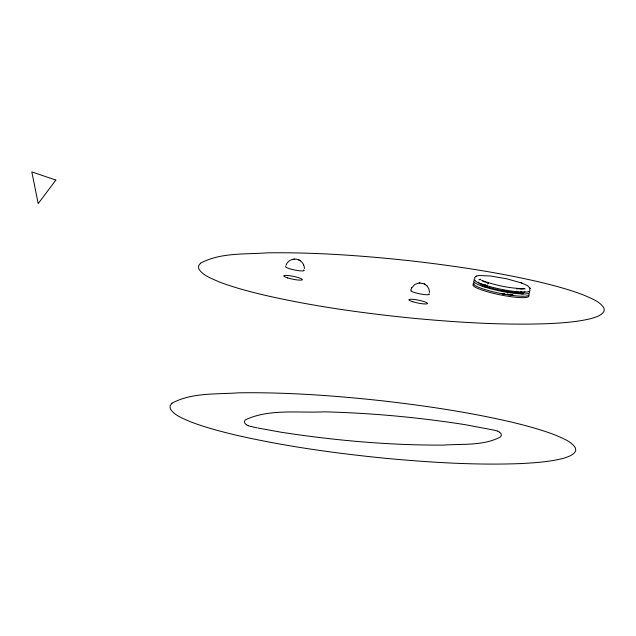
<?xml version="1.0" encoding="UTF-8"?>
<svg xmlns="http://www.w3.org/2000/svg" width="636" height="636" viewBox="0 0 636 636"><rect width="100%" height="100%" fill="white"/><g stroke="black" fill="none" stroke-linecap="round" stroke-linejoin="round"><path stroke-width="0.95" d="M503.76 293.578L503.752 294.126L505.922 294.468L512.998 294.961M503.036 293.45L503.012 293.999L503.752 294.126L504.014 293.57M502.289 293.594L503.012 293.999L503.243 293.435M502.4 293.49L501.55 293.45M482.319 286.224L482.692 284.387M485.642 284.888L484.083 284.856L483.71 286.701L486.826 286.764L487.2 284.92M523.484 292.131L523.11 293.967L519.636 292.783M502.384 291.065L502.392 290.358M410.975 289.587L411.508 288.235M503.211 291.216L503.1 290.342M285.962 265.315C287.623 260.267 293.88 257.652 298.658 259.83M504.102 291.375L512.012 292.107L511.678 292.449M504.992 291.534L505 290.986M411.691 287.885L414.918 284.403L419.124 282.94M411.476 288.299L411.723 287.83M504.682 293.88L504.483 294.245L504.467 293.419M505.874 291.678L505.652 290.938M506.741 291.813L506.336 290.97M474.567 277.566L476.229 276.143L478.995 275.531L490.133 275.952L506.359 278.703L521.409 282.909M507.608 291.948L507.846 291.582L506.964 290.986M508.45 292.067L508.546 291.606M507.743 294.134L507.321 294.667L507.234 294.094M509.285 292.178L509.19 291.614M508.45 294.222L508.005 294.746L507.894 294.182M510.104 292.274L510.398 291.924L509.786 291.606M510.899 292.369L511.217 292.019L510.318 291.582M513.165 292.584L518.976 292.337M512.123 294.738L511.05 294.762M514.556 292.679L514.651 292.218M512.68 294.77L512.147 294.826M515.208 292.711L515.303 292.25M515.836 292.735L515.931 292.274M516.432 292.743L516.527 292.282M516.996 292.743L517.084 292.282M517.521 292.735L517.998 292.393L517.617 292.274M518.022 292.711L518.507 292.369L518.109 292.25M476.229 276.143L475.545 276.509M481.993 280.492C495.476 285.365 509.81 288.434 524.175 288.665L516.456 288.847M522.601 288.847L524.167 288.712M419.458 282.909L424.292 283.887M293.888 259.106L294.365 259.075M419.052 282.948L420.054 282.893M520.312 288.927L521.997 288.879M482.183 284.61L482.931 284.856M504.261 291.002L502.512 290.684M257.795 427.996L280.389 432.098A130.142 19.907 11.5 0 0 283.036 432.52C336.054 440.581 389.685 445.343 443.34 445.105C462.165 443.721 483.026 446.075 500.23 437.083A129.816 19.859 11.5 0 0 500.572 436.725L500.747 436.503A102.253 15.646 11.5 0 0 501.327 434.921L501.128 434.086A59.681 9.127 11.5 0 0 500.659 433.291L500.087 432.679A33.541 5.136 11.5 0 0 499.355 432.09L499.3 432.051M256.944 427.813L253.343 427.034M252.842 426.915L252.659 426.875A24.518 3.752 11.5 0 1 251.602 426.629M251.196 426.525L248.573 425.842M497.225 430.977L494.188 430.198A24.518 3.752 11.5 0 0 493.131 429.952L465.409 424.721A130.142 19.907 11.5 0 0 462.762 424.299C416.938 417.224 370.661 412.995 324.312 411.834C298.435 413.154 269.751 408.535 245.568 419.736A129.808 19.859 11.5 0 0 245.218 420.102L245.043 420.324A102.261 15.646 11.5 0 0 244.47 421.907L244.661 422.741A59.704 9.135 11.5 0 0 245.13 423.528L245.711 424.148A33.557 5.136 11.5 0 0 246.434 424.729L246.49 424.768M520.502 291.511L522.236 292.099L521.862 293.943L518.388 292.759A23.77 3.633 11.5 0 1 486.826 286.764M488.384 283.298L487.637 283.044L488.583 283.378M522.013 283.131L527.729 285.731L530.186 288.553M521.115 282.805L522.323 283.243M486.254 282.527L486.93 282.781M485.308 282.145L483.996 281.605M511.742 291.725L512.266 291.948M298.936 259.957C302.227 261.46 304.453 264.966 304.406 268.583M298.594 259.806L299.007 259.989M511.042 291.654L512.012 292.107M483.416 281.343L481.897 280.635M424.594 284.046L427.05 285.962M425.142 284.372L425.563 284.65M300.041 260.569L300.407 260.816M481.388 284.022L481.873 284.411M427.01 285.914L428.839 288.76L429.562 292.417M482.493 284.801L482.835 285.318M529.852 287.671L530.233 288.784M303.467 264.441L303.682 264.926M248.294 425.77A12.084 1.852 11.5 0 1 246.704 424.808M497.495 431.057A12.084 1.852 11.5 0 1 499.085 432.019M528.349 295.112A28.525 4.365 11.5 0 1 499.451 294.691A28.525 4.365 11.5 0 1 474.233 283.91M303.722 269.839A9.508 1.455 11.5 0 1 295.358 270.141A9.508 1.455 11.5 0 1 285.818 266.428M428.887 293.681A9.508 1.455 11.5 0 1 420.038 293.88A9.508 1.455 11.5 0 1 411.238 290.167M528.961 294.078A28.525 4.365 11.5 0 1 499.737 293.283A28.525 4.365 11.5 0 1 473.987 282.71M524.962 291.638A23.77 3.633 11.5 0 1 522.911 292.6M482.772 285.27A23.77 3.633 11.5 0 1 478.391 282.074M479.393 279.649A23.77 3.633 11.5 0 1 480.816 279.268M524.636 288.585A23.77 3.633 11.5 0 1 525.09 289.022M529.057 291.383A28.525 4.365 11.5 0 1 500.047 290.978A28.525 4.365 11.5 0 1 475.14 280.182M478.956 279.753A28.525 4.365 11.5 0 1 480.244 279.745M529.43 289.547A28.525 4.365 11.5 0 1 501.47 289.348A28.525 4.365 11.5 0 1 474.925 278.544M200.459 263.217L198.543 265.943L198.758 268.877C203.123 275.738 211.446 278.353 218.458 281.613C232.752 287.154 247.603 291.081 262.485 294.707C312.268 306.234 362.997 313.238 413.813 318.326C458.866 322.492 504.157 325.338 549.417 323.605C563.711 322.818 578.116 321.888 592.037 318.334C596.465 316.736 601.887 315.52 604.2 310.948L603.985 308.015C599.621 301.154 591.297 298.546 584.285 295.287C569.991 289.746 555.141 285.81 540.266 282.193C497.233 272.176 453.46 265.713 409.592 260.712C362.345 255.632 314.836 252.182 267.295 252.85C245.067 254.503 220.66 252.333 200.459 263.217M171.99 403.176L170.066 405.911L170.281 408.845C174.646 415.706 182.969 418.313 189.981 421.573C204.275 427.114 219.126 431.049 234.008 434.666C283.791 446.202 334.52 453.198 385.337 458.286C430.389 462.452 475.68 465.306 520.94 463.572C535.234 462.777 549.639 461.855 563.56 458.302C567.988 456.704 573.41 455.487 575.723 450.916L575.508 447.975C571.144 441.122 562.82 438.506 555.808 435.247C541.514 429.705 526.664 425.778 511.789 422.153C468.756 412.144 424.983 405.681 381.115 400.68C333.868 395.592 286.359 392.15 238.818 392.817C216.59 394.471 192.183 392.301 171.99 403.176M55.841 180.083L38.2 203.607L31.8 171.879L55.841 180.083M424.657 284.077L424.236 283.863L424.657 284.077M412.828 301.758A9.508 1.455 11.5 0 0 427.472 303.587A9.508 1.455 11.5 0 0 414.251 299.484A9.508 1.455 11.5 0 0 412.828 301.758M287.671 277.924A9.508 1.455 11.5 0 0 302.315 279.745A9.508 1.455 11.5 0 0 289.094 275.65A9.508 1.455 11.5 0 0 287.671 277.924"/></g></svg>
